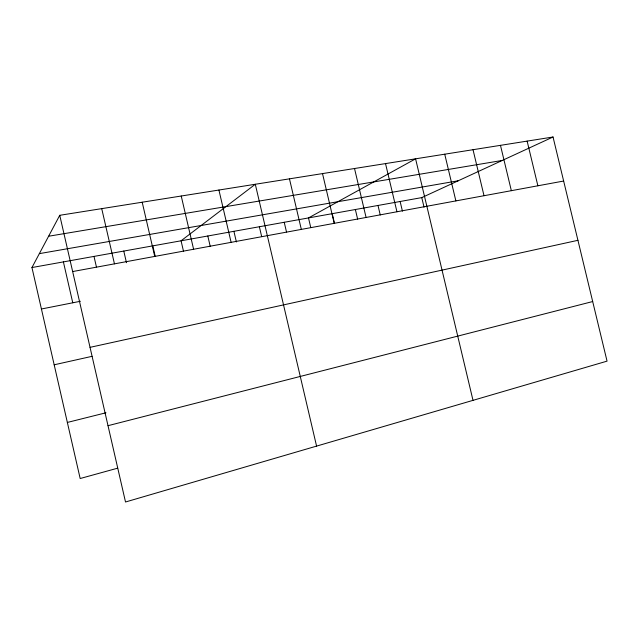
<?xml version="1.0" encoding="UTF-8"?>
<svg xmlns="http://www.w3.org/2000/svg" width="639" height="639" viewBox="0 0 639 639"><rect width="100%" height="100%" fill="white"/><g stroke="black" fill="none" stroke-linecap="round" stroke-linejoin="round"><path stroke-width="0.96" d="M117.688 468.163L80.171 478.523L31.95 267.541L59.746 215.303L553.039 137.002L607.05 361.139L125.516 501.998L59.746 215.303M31.95 267.541L421.764 197.611L553.039 137.002M108.015 425.686L592.688 301.544M67.351 422.443L105.978 412.778M54.179 364.797L92.032 356.338M90.035 347.344L577.936 240.312M41.423 308.996L80.394 301.281M72.654 271.559L563.654 181.037M39.346 253.635L458.227 180.773M48.604 236.238L502.262 160.445M527.135 141.115L537.878 185.789M500.473 145.349L511.344 190.678M473.02 149.702L484.019 195.718M444.736 154.199L455.871 200.91M473.004 400.349L415.582 158.823L308.493 217.931L310.754 227.524M421.764 197.611L424.04 207.172M400.134 201.493L402.426 211.158M385.525 163.592L396.947 211.773M378 205.462L380.253 214.976M354.517 168.512L366.083 217.46M355.364 209.52L357.64 219.145M332.208 213.674L334.437 223.155M322.511 173.592L334.229 223.338M289.459 178.84L301.328 229.401M284.227 222.284L286.504 231.989M316.577 446.11L255.304 184.264L181.061 240.791L183.537 251.446M259.37 226.741L261.607 236.318M233.906 231.31L236.39 241.973M218.921 190.039L231.11 242.349M207.811 235.991L210.255 246.518M181.236 196.021L193.601 249.266M152.801 245.863L155.237 256.399M142.201 202.22L154.742 256.431M123.782 251.063L126.474 262.709M101.729 208.641L114.453 263.859M93.997 256.407L96.425 266.974M63.397 261.894L72.766 302.79"/></g></svg>
